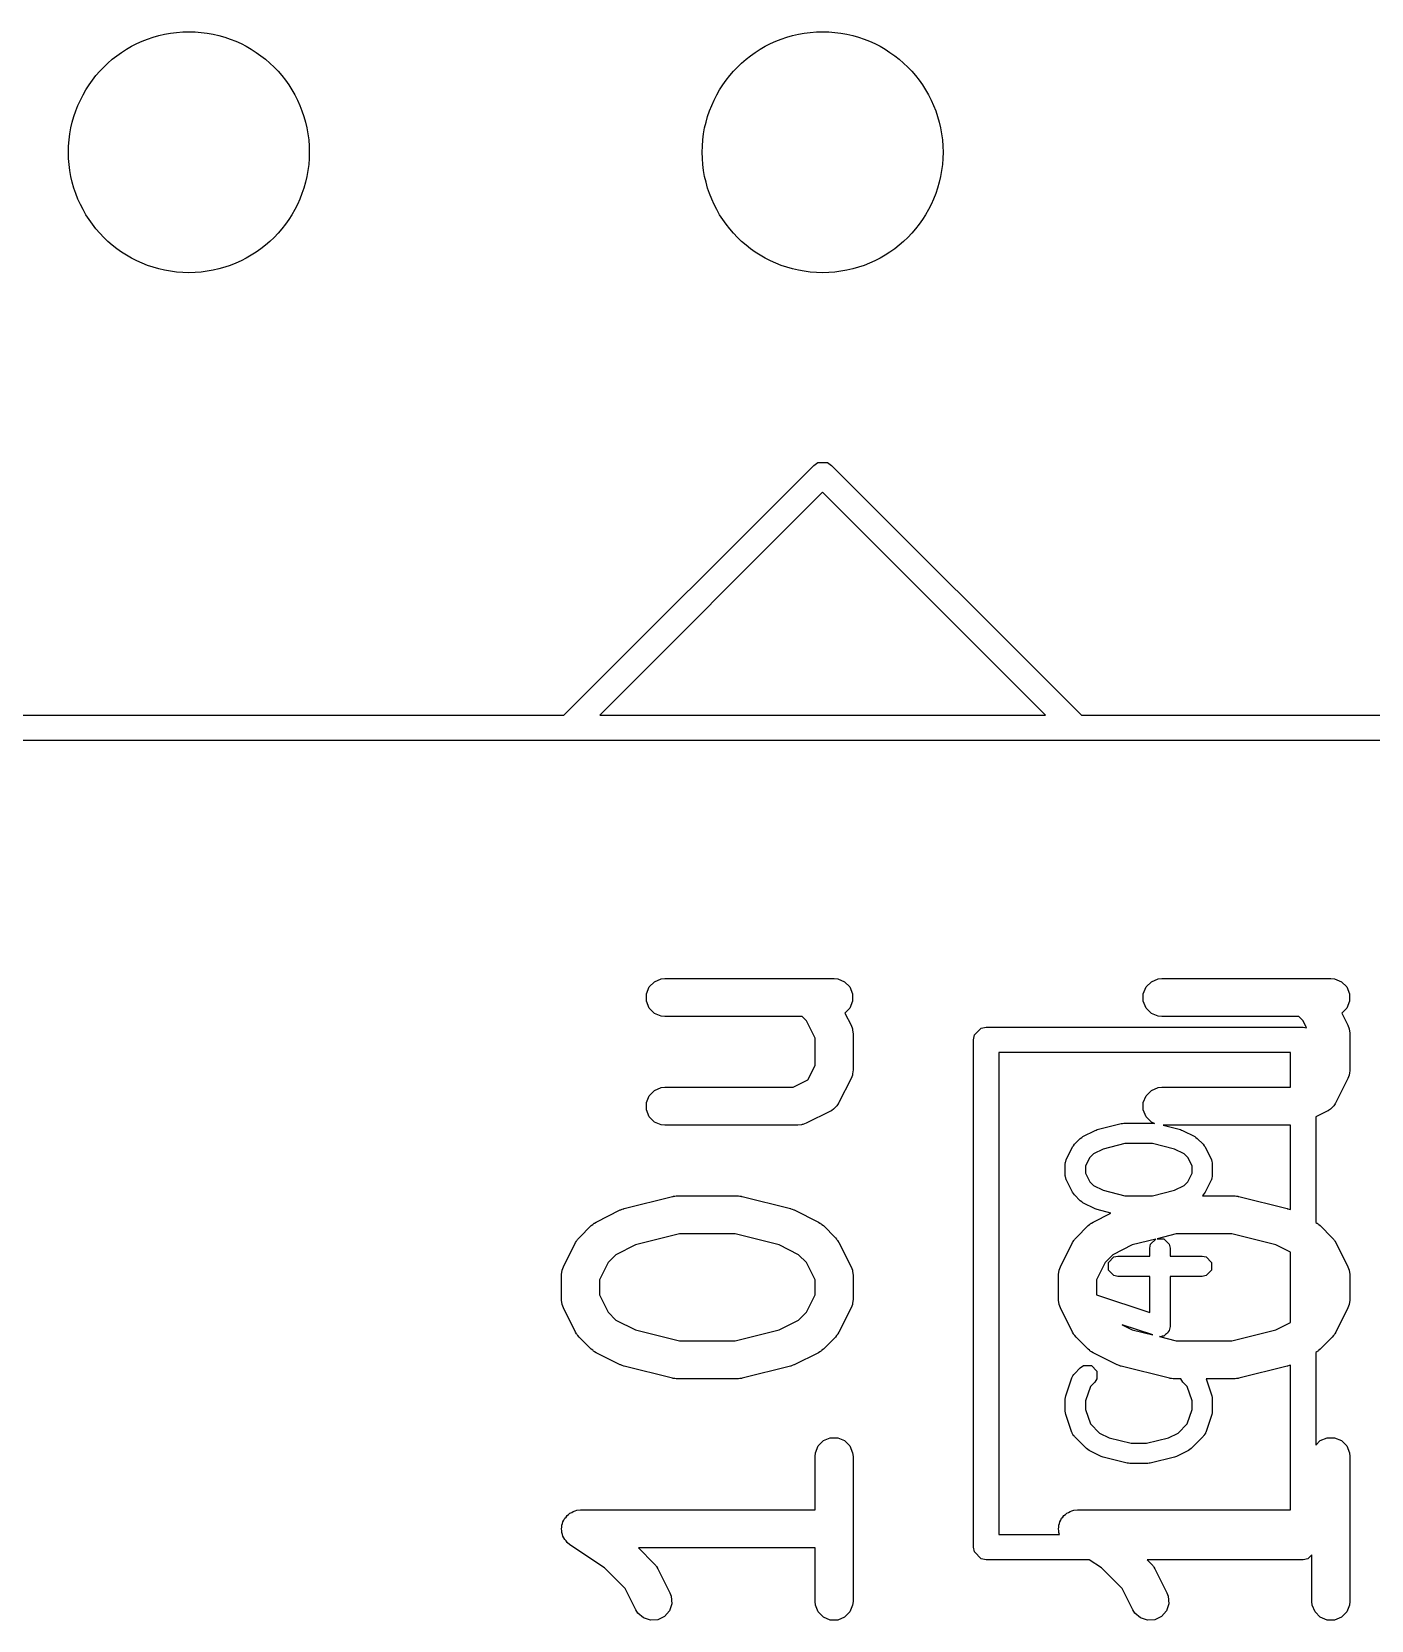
# Model space of a CAD drawing. Extents: x 0.58 to 7.69, y -5.21 to -0.56.
# Drawn here: x 1.9669 to 2.175, y -1.4779 to -1.2313 of the extents above; entities that cross this region are included whole.
import ezdxf

# ---------------------------------------------------------------- set-up
doc = ezdxf.new("R2010")
doc.units = 0
doc.header["$MEASUREMENT"] = 0
doc.layers.add('BLACK', color=7, linetype='CONTINUOUS')

msp = doc.modelspace()

# ---------------------------------------------------------------- linework, layer by layer
at = {"layer": 'BLACK', "linetype": 'CONTINUOUS'}
for p, q in [((2.04958, -1.3374), (2.08837, -1.29861)), ((2.08837, -1.29861), (2.08901, -1.29818)), ((2.08901, -1.29818), (2.09052, -1.29818)), ((2.09052, -1.29818), (2.09052, -1.29818)), ((2.09052, -1.29818), (2.09116, -1.29861)), ((2.09116, -1.29861), (2.12995, -1.3374)), ((2.08976, -1.30278), (2.05515, -1.3374)), ((2.12438, -1.3374), (2.08976, -1.30278)), ((1.69606, -1.3374), (2.04958, -1.3374)), ((2.05515, -1.3374), (2.12438, -1.3374)), ((2.12995, -1.3374), (2.20787, -1.3374)), ((2.20984, -1.34134), (1.69409, -1.34134)), ((2.06364, -1.37878), (2.06471, -1.37834)), ((2.06471, -1.37834), (2.06528, -1.37828)), ((2.06528, -1.37828), (2.09153, -1.37828)), ((2.09153, -1.37828), (2.0921, -1.37834)), ((2.0921, -1.37834), (2.09317, -1.37878)), ((2.14081, -1.37878), (2.14187, -1.37834)), ((2.14187, -1.37834), (2.14245, -1.37828)), ((2.14245, -1.37828), (2.16869, -1.37828)), ((2.16869, -1.37828), (2.16927, -1.37834)), ((2.16927, -1.37834), (2.17033, -1.37878)), ((2.06239, -1.38066), (2.06283, -1.37959)), ((2.06239, -1.38181), (2.06239, -1.38066)), ((2.06283, -1.37959), (2.06364, -1.37878)), ((2.09317, -1.37878), (2.09398, -1.37959)), ((2.09398, -1.37959), (2.09442, -1.38066)), ((2.09442, -1.38066), (2.09442, -1.38181)), ((2.13955, -1.38066), (2.13999, -1.37959)), ((2.13955, -1.38181), (2.13955, -1.38066)), ((2.13999, -1.37959), (2.14081, -1.37878)), ((2.17033, -1.37878), (2.17115, -1.37959)), ((2.17115, -1.37959), (2.17159, -1.38066)), ((2.17159, -1.38066), (2.17159, -1.38181)), ((2.06283, -1.38287), (2.06239, -1.38181)), ((2.06364, -1.38369), (2.06283, -1.38287)), ((2.09398, -1.38287), (2.09322, -1.38364)), ((2.09442, -1.38181), (2.09398, -1.38287)), ((2.13999, -1.38287), (2.13955, -1.38181)), ((2.14081, -1.38369), (2.13999, -1.38287)), ((2.17115, -1.38287), (2.17038, -1.38364)), ((2.17159, -1.38181), (2.17115, -1.38287)), ((2.06471, -1.38413), (2.06364, -1.38369)), ((2.06528, -1.38419), (2.06471, -1.38413)), ((2.08656, -1.38419), (2.06528, -1.38419)), ((2.08723, -1.38486), (2.08656, -1.38419)), ((2.08858, -1.38755), (2.08723, -1.38486)), ((2.09322, -1.38364), (2.09417, -1.38554)), ((2.09417, -1.38554), (2.09438, -1.38608)), ((2.1144, -1.38598), (2.11516, -1.38583)), ((2.11516, -1.38583), (2.16437, -1.38583)), ((2.14187, -1.38413), (2.14081, -1.38369)), ((2.14245, -1.38419), (2.14187, -1.38413)), ((2.16372, -1.38419), (2.14245, -1.38419)), ((2.16439, -1.38486), (2.16372, -1.38419)), ((2.16437, -1.38583), (2.16493, -1.38594)), ((2.16493, -1.38594), (2.16439, -1.38486)), ((2.17038, -1.38364), (2.17133, -1.38554)), ((2.17133, -1.38554), (2.17154, -1.38608)), ((2.08858, -1.39179), (2.08858, -1.38755)), ((2.09438, -1.38608), (2.09438, -1.38618)), ((2.09438, -1.38618), (2.09442, -1.38628)), ((2.09442, -1.38628), (2.09448, -1.38686)), ((2.09448, -1.38686), (2.09448, -1.39248)), ((2.11319, -1.3878), (2.11334, -1.38704)), ((2.11319, -1.46654), (2.11319, -1.3878)), ((2.11334, -1.38704), (2.1144, -1.38598)), ((2.17154, -1.38608), (2.17155, -1.38618)), ((2.17155, -1.38618), (2.17159, -1.38628)), ((2.17159, -1.38628), (2.17165, -1.38686)), ((2.17165, -1.38686), (2.17165, -1.39248)), ((2.11713, -1.38976), (2.11713, -1.46457)), ((2.1624, -1.38976), (2.11713, -1.38976)), ((2.1624, -1.39514), (2.1624, -1.38976)), ((2.08745, -1.39403), (2.08858, -1.39179)), ((2.09438, -1.39326), (2.09417, -1.3938)), ((2.09442, -1.39306), (2.09438, -1.39316)), ((2.09438, -1.39316), (2.09438, -1.39326)), ((2.09448, -1.39248), (2.09442, -1.39306)), ((2.17154, -1.39326), (2.17133, -1.3938)), ((2.17155, -1.39316), (2.17154, -1.39326)), ((2.17159, -1.39306), (2.17155, -1.39316)), ((2.17165, -1.39248), (2.17159, -1.39306)), ((2.06283, -1.39647), (2.06364, -1.39565)), ((2.06364, -1.39565), (2.06471, -1.39521)), ((2.06471, -1.39521), (2.06528, -1.39515)), ((2.06528, -1.39515), (2.08521, -1.39515)), ((2.08521, -1.39515), (2.08745, -1.39403)), ((2.09417, -1.3938), (2.09229, -1.39755)), ((2.13999, -1.39647), (2.14081, -1.39565)), ((2.14081, -1.39565), (2.14187, -1.39521)), ((2.14187, -1.39521), (2.14245, -1.39515)), ((2.14245, -1.39515), (2.16237, -1.39515)), ((2.16237, -1.39515), (2.1624, -1.39514)), ((2.17133, -1.3938), (2.16946, -1.39755)), ((2.06239, -1.39753), (2.06283, -1.39647)), ((2.06239, -1.39868), (2.06239, -1.39753)), ((2.09199, -1.39804), (2.09171, -1.39828)), ((2.09217, -1.39775), (2.09199, -1.39804)), ((2.09222, -1.39769), (2.09217, -1.39775)), ((2.09223, -1.39765), (2.09222, -1.39769)), ((2.09229, -1.39755), (2.09223, -1.39765)), ((2.13955, -1.39753), (2.13999, -1.39647)), ((2.13955, -1.39868), (2.13955, -1.39753)), ((2.16915, -1.39804), (2.16887, -1.39828)), ((2.16934, -1.39775), (2.16915, -1.39804)), ((2.16938, -1.39769), (2.16934, -1.39775)), ((2.1694, -1.39765), (2.16938, -1.39769)), ((2.16946, -1.39755), (2.1694, -1.39765)), ((2.06283, -1.39975), (2.06239, -1.39868)), ((2.06364, -1.40056), (2.06283, -1.39975)), ((2.06471, -1.401), (2.06364, -1.40056)), ((2.09097, -1.39887), (2.08722, -1.40075)), ((2.09107, -1.39881), (2.09097, -1.39887)), ((2.09112, -1.3988), (2.09107, -1.39881)), ((2.09117, -1.39875), (2.09112, -1.3988)), ((2.09146, -1.39856), (2.09117, -1.39875)), ((2.09171, -1.39828), (2.09146, -1.39856)), ((2.13999, -1.39975), (2.13955, -1.39868)), ((2.14081, -1.40056), (2.13999, -1.39975)), ((2.14131, -1.40077), (2.14081, -1.40056)), ((2.16814, -1.39887), (2.16634, -1.39977)), ((2.16634, -1.39977), (2.16634, -1.41613)), ((2.16824, -1.39881), (2.16814, -1.39887)), ((2.16828, -1.3988), (2.16824, -1.39881)), ((2.16834, -1.39875), (2.16828, -1.3988)), ((2.16863, -1.39856), (2.16834, -1.39875)), ((2.16887, -1.39828), (2.16863, -1.39856)), ((2.06528, -1.40106), (2.06471, -1.401)), ((2.0859, -1.40106), (2.06528, -1.40106)), ((2.08648, -1.401), (2.0859, -1.40106)), ((2.08658, -1.40096), (2.08648, -1.401)), ((2.08668, -1.40095), (2.08658, -1.40096)), ((2.08722, -1.40075), (2.08668, -1.40095)), ((2.12885, -1.40402), (2.12978, -1.40309)), ((2.12978, -1.40309), (2.12999, -1.40295)), ((2.12999, -1.40295), (2.13019, -1.40279)), ((2.13019, -1.40279), (2.13207, -1.40185)), ((2.13207, -1.40185), (2.13223, -1.40181)), ((2.13223, -1.40181), (2.13239, -1.40173)), ((2.13239, -1.40173), (2.13614, -1.4008)), ((2.13614, -1.4008), (2.13633, -1.40079)), ((2.13633, -1.40079), (2.13652, -1.40075)), ((2.13652, -1.40075), (2.14121, -1.40075)), ((2.14121, -1.40075), (2.14131, -1.40077)), ((2.14264, -1.40106), (2.14534, -1.40173)), ((2.1624, -1.40106), (2.14264, -1.40106)), ((2.14534, -1.40173), (2.1455, -1.40181)), ((2.1455, -1.40181), (2.14566, -1.40185)), ((2.14566, -1.40185), (2.14754, -1.40279)), ((2.14754, -1.40279), (2.14774, -1.40295)), ((2.14774, -1.40295), (2.14795, -1.40309)), ((2.14795, -1.40309), (2.14888, -1.40402)), ((2.1624, -1.41416), (2.1624, -1.40106)), ((2.12761, -1.40631), (2.12855, -1.40443)), ((2.12855, -1.40443), (2.12871, -1.40423)), ((2.12871, -1.40423), (2.12885, -1.40402)), ((2.13183, -1.40549), (2.13125, -1.40607)), ((2.13332, -1.40475), (2.13183, -1.40549)), ((2.13671, -1.4039), (2.13332, -1.40475)), ((2.14101, -1.4039), (2.13671, -1.4039)), ((2.14441, -1.40475), (2.14101, -1.4039)), ((2.1459, -1.40549), (2.14441, -1.40475)), ((2.14648, -1.40607), (2.1459, -1.40549)), ((2.14888, -1.40402), (2.14902, -1.40423)), ((2.14902, -1.40423), (2.14918, -1.40443)), ((2.14918, -1.40443), (2.15012, -1.40631)), ((2.12745, -1.4069), (2.12752, -1.40666)), ((2.12746, -1.40693), (2.12745, -1.4069)), ((2.12745, -1.40701), (2.12746, -1.40693)), ((2.12745, -1.40889), (2.12745, -1.40701)), ((2.12752, -1.40666), (2.12757, -1.40641)), ((2.12757, -1.40641), (2.12759, -1.40638)), ((2.12759, -1.40638), (2.12761, -1.40631)), ((2.13125, -1.40607), (2.1306, -1.40738)), ((2.1306, -1.40738), (2.1306, -1.40851)), ((2.14713, -1.40738), (2.14648, -1.40607)), ((2.14713, -1.40851), (2.14713, -1.40738)), ((2.15012, -1.40631), (2.15014, -1.40638)), ((2.15014, -1.40638), (2.15016, -1.40641)), ((2.15016, -1.40641), (2.15021, -1.40666)), ((2.15021, -1.40666), (2.15028, -1.4069)), ((2.15028, -1.4069), (2.15027, -1.40693)), ((2.15027, -1.40693), (2.15028, -1.40701)), ((2.15028, -1.40701), (2.15028, -1.40889)), ((2.12746, -1.40896), (2.12745, -1.40889)), ((2.12745, -1.409), (2.12746, -1.40896)), ((2.12752, -1.40924), (2.12745, -1.409)), ((2.12757, -1.40949), (2.12752, -1.40924)), ((2.12759, -1.40951), (2.12757, -1.40949)), ((2.12761, -1.40959), (2.12759, -1.40951)), ((2.12855, -1.41147), (2.12761, -1.40959)), ((2.1306, -1.40851), (2.13125, -1.40983)), ((2.13125, -1.40983), (2.13183, -1.4104)), ((2.13183, -1.4104), (2.13332, -1.41115)), ((2.14441, -1.41115), (2.1459, -1.4104)), ((2.1459, -1.4104), (2.14648, -1.40983)), ((2.14648, -1.40983), (2.14713, -1.40851)), ((2.15012, -1.40959), (2.14918, -1.41147)), ((2.15014, -1.40951), (2.15012, -1.40959)), ((2.15016, -1.40949), (2.15014, -1.40951)), ((2.15021, -1.40924), (2.15016, -1.40949)), ((2.15028, -1.409), (2.15021, -1.40924)), ((2.15028, -1.40889), (2.15027, -1.40896)), ((2.15027, -1.40896), (2.15028, -1.409)), ((2.05894, -1.41399), (2.06644, -1.41211)), ((2.06644, -1.41211), (2.06654, -1.4121)), ((2.06654, -1.4121), (2.06658, -1.41208)), ((2.06658, -1.41208), (2.0668, -1.41206)), ((2.0668, -1.41206), (2.06701, -1.41203)), ((2.06701, -1.41203), (2.06706, -1.41204)), ((2.06706, -1.41204), (2.06716, -1.41203)), ((2.06716, -1.41203), (2.07653, -1.41203)), ((2.07653, -1.41203), (2.07663, -1.41204)), ((2.07663, -1.41204), (2.07667, -1.41203)), ((2.07667, -1.41203), (2.07689, -1.41206)), ((2.07689, -1.41206), (2.07711, -1.41208)), ((2.07711, -1.41208), (2.07715, -1.4121)), ((2.07715, -1.4121), (2.07725, -1.41211)), ((2.07725, -1.41211), (2.08475, -1.41399)), ((2.12871, -1.41166), (2.12855, -1.41147)), ((2.12885, -1.41187), (2.12871, -1.41166)), ((2.12978, -1.41281), (2.12885, -1.41187)), ((2.12999, -1.41295), (2.12978, -1.41281)), ((2.13019, -1.41311), (2.12999, -1.41295)), ((2.13332, -1.41115), (2.13671, -1.412)), ((2.13671, -1.412), (2.14101, -1.412)), ((2.14101, -1.412), (2.14441, -1.41115)), ((2.14888, -1.41187), (2.14873, -1.41203)), ((2.14873, -1.41203), (2.1537, -1.41203)), ((2.14902, -1.41166), (2.14888, -1.41187)), ((2.14918, -1.41147), (2.14902, -1.41166)), ((2.1537, -1.41203), (2.1538, -1.41204)), ((2.1538, -1.41204), (2.15384, -1.41203)), ((2.15384, -1.41203), (2.15405, -1.41206)), ((2.15405, -1.41206), (2.15427, -1.41208)), ((2.15427, -1.41208), (2.15431, -1.4121)), ((2.15431, -1.4121), (2.15441, -1.41211)), ((2.15441, -1.41211), (2.16191, -1.41399)), ((2.05459, -1.41609), (2.05834, -1.41421)), ((2.05834, -1.41421), (2.05838, -1.4142)), ((2.05838, -1.4142), (2.0584, -1.41418)), ((2.0584, -1.41418), (2.05864, -1.4141)), ((2.05864, -1.4141), (2.05888, -1.41401)), ((2.05888, -1.41401), (2.0589, -1.414)), ((2.0589, -1.414), (2.05894, -1.41399)), ((2.08475, -1.41399), (2.08479, -1.414)), ((2.08479, -1.414), (2.08481, -1.41401)), ((2.08481, -1.41401), (2.08505, -1.4141)), ((2.08505, -1.4141), (2.08529, -1.41418)), ((2.08529, -1.41418), (2.08531, -1.4142)), ((2.08531, -1.4142), (2.08535, -1.41421)), ((2.08535, -1.41421), (2.0891, -1.41609)), ((2.13207, -1.41404), (2.13019, -1.41311)), ((2.13175, -1.41609), (2.13453, -1.4147)), ((2.13223, -1.41409), (2.13207, -1.41404)), ((2.13239, -1.41416), (2.13223, -1.41409)), ((2.13453, -1.4147), (2.13239, -1.41416)), ((2.16191, -1.41399), (2.16195, -1.414)), ((2.16195, -1.414), (2.16197, -1.41401)), ((2.16197, -1.41401), (2.16221, -1.4141)), ((2.16221, -1.4141), (2.1624, -1.41416)), ((2.05195, -1.41852), (2.05382, -1.41664)), ((2.05382, -1.41664), (2.05405, -1.41646)), ((2.05405, -1.41646), (2.0541, -1.4164)), ((2.0541, -1.4164), (2.05419, -1.41634)), ((2.05419, -1.41634), (2.05427, -1.41627)), ((2.05427, -1.41627), (2.05434, -1.41624)), ((2.05434, -1.41624), (2.05459, -1.41609)), ((2.06752, -1.41793), (2.06069, -1.41964)), ((2.07617, -1.41793), (2.06752, -1.41793)), ((2.083, -1.41964), (2.07617, -1.41793)), ((2.0891, -1.41609), (2.08935, -1.41624)), ((2.08935, -1.41624), (2.08942, -1.41627)), ((2.08942, -1.41627), (2.0895, -1.41634)), ((2.0895, -1.41634), (2.08959, -1.4164)), ((2.08959, -1.4164), (2.08964, -1.41646)), ((2.08964, -1.41646), (2.08987, -1.41664)), ((2.08987, -1.41664), (2.09174, -1.41852)), ((2.12911, -1.41852), (2.13099, -1.41664)), ((2.13099, -1.41664), (2.13121, -1.41646)), ((2.13121, -1.41646), (2.13126, -1.4164)), ((2.13126, -1.4164), (2.13135, -1.41634)), ((2.13135, -1.41634), (2.13143, -1.41627)), ((2.13143, -1.41627), (2.1315, -1.41624)), ((2.1315, -1.41624), (2.13175, -1.41609)), ((2.14469, -1.41793), (2.14169, -1.41868)), ((2.15333, -1.41793), (2.14469, -1.41793)), ((2.16016, -1.41964), (2.15333, -1.41793)), ((2.16634, -1.41613), (2.16651, -1.41624)), ((2.16651, -1.41624), (2.16658, -1.41627)), ((2.16658, -1.41627), (2.16667, -1.41634)), ((2.16667, -1.41634), (2.16675, -1.4164)), ((2.16675, -1.4164), (2.16681, -1.41646)), ((2.16681, -1.41646), (2.16703, -1.41664)), ((2.16703, -1.41664), (2.16891, -1.41852)), ((2.04952, -1.42303), (2.05139, -1.41928)), ((2.05139, -1.41928), (2.05155, -1.41904)), ((2.05155, -1.41904), (2.05158, -1.41896)), ((2.05158, -1.41896), (2.05164, -1.41888)), ((2.05164, -1.41888), (2.0517, -1.41879)), ((2.0517, -1.41879), (2.05176, -1.41874)), ((2.05176, -1.41874), (2.05195, -1.41852)), ((2.06069, -1.41964), (2.05766, -1.42116)), ((2.08603, -1.42116), (2.083, -1.41964)), ((2.09174, -1.41852), (2.09193, -1.41874)), ((2.09193, -1.41874), (2.09199, -1.41879)), ((2.09199, -1.41879), (2.09204, -1.41888)), ((2.09204, -1.41888), (2.09211, -1.41896)), ((2.09211, -1.41896), (2.09214, -1.41904)), ((2.09214, -1.41904), (2.09229, -1.41928)), ((2.09229, -1.41928), (2.09417, -1.42303)), ((2.12668, -1.42303), (2.12856, -1.41928)), ((2.12856, -1.41928), (2.12871, -1.41904)), ((2.12871, -1.41904), (2.12874, -1.41896)), ((2.12874, -1.41896), (2.12881, -1.41888)), ((2.12881, -1.41888), (2.12887, -1.41879)), ((2.12887, -1.41879), (2.12892, -1.41874)), ((2.12892, -1.41874), (2.12911, -1.41852)), ((2.13785, -1.41964), (2.13482, -1.42116)), ((2.14149, -1.41873), (2.13785, -1.41964)), ((2.14057, -1.42013), (2.14069, -1.41953)), ((2.14057, -1.42137), (2.14057, -1.42013)), ((2.14069, -1.41953), (2.14149, -1.41873)), ((2.14169, -1.41868), (2.14275, -1.41868)), ((2.14275, -1.41868), (2.1436, -1.41953)), ((2.1436, -1.41953), (2.14372, -1.42013)), ((2.14372, -1.42013), (2.14372, -1.42137)), ((2.1624, -1.42076), (2.16016, -1.41964)), ((2.16891, -1.41852), (2.16909, -1.41874)), ((2.16909, -1.41874), (2.16915, -1.41879)), ((2.16915, -1.41879), (2.16921, -1.41888)), ((2.16921, -1.41888), (2.16927, -1.41896)), ((2.16927, -1.41896), (2.1693, -1.41904)), ((2.1693, -1.41904), (2.16946, -1.41928)), ((2.16946, -1.41928), (2.17133, -1.42303)), ((2.05646, -1.42235), (2.05511, -1.42505)), ((2.05766, -1.42116), (2.05646, -1.42235)), ((2.08723, -1.42235), (2.08603, -1.42116)), ((2.08858, -1.42505), (2.08723, -1.42235)), ((2.13363, -1.42235), (2.13228, -1.42505)), ((2.13482, -1.42116), (2.13363, -1.42235)), ((2.13413, -1.42234), (2.13498, -1.42149)), ((2.13413, -1.42355), (2.13413, -1.42234)), ((2.13498, -1.42149), (2.13558, -1.42137)), ((2.13558, -1.42137), (2.14057, -1.42137)), ((2.14372, -1.42137), (2.14871, -1.42137)), ((2.14871, -1.42137), (2.14931, -1.42149)), ((2.14931, -1.42149), (2.15016, -1.42234)), ((2.15016, -1.42234), (2.15016, -1.42355)), ((2.1624, -1.4317), (2.1624, -1.42076)), ((2.04921, -1.42435), (2.04926, -1.42378)), ((2.04921, -1.4281), (2.04921, -1.42435)), ((2.04926, -1.42378), (2.0493, -1.42368)), ((2.0493, -1.42368), (2.04931, -1.42357)), ((2.04931, -1.42357), (2.04952, -1.42303)), ((2.05511, -1.42505), (2.05511, -1.42741)), ((2.08858, -1.42741), (2.08858, -1.42505)), ((2.09417, -1.42303), (2.09438, -1.42357)), ((2.09438, -1.42357), (2.09438, -1.42368)), ((2.09438, -1.42368), (2.09442, -1.42378)), ((2.09442, -1.42378), (2.09448, -1.42435)), ((2.09448, -1.42435), (2.09448, -1.4281)), ((2.12637, -1.42435), (2.12643, -1.42378)), ((2.12637, -1.4281), (2.12637, -1.42435)), ((2.12643, -1.42378), (2.12647, -1.42368)), ((2.12647, -1.42368), (2.12648, -1.42357)), ((2.12648, -1.42357), (2.12668, -1.42303)), ((2.13228, -1.42505), (2.13228, -1.42737)), ((2.13498, -1.4244), (2.13413, -1.42355)), ((2.13558, -1.42452), (2.13498, -1.4244)), ((2.14057, -1.42452), (2.13558, -1.42452)), ((2.14057, -1.43014), (2.14057, -1.42452)), ((2.14871, -1.42452), (2.14372, -1.42452)), ((2.14372, -1.42452), (2.14372, -1.43232)), ((2.14931, -1.4244), (2.14871, -1.42452)), ((2.15016, -1.42355), (2.14931, -1.4244)), ((2.17133, -1.42303), (2.17154, -1.42357)), ((2.17154, -1.42357), (2.17155, -1.42368)), ((2.17155, -1.42368), (2.17159, -1.42378)), ((2.17159, -1.42378), (2.17165, -1.42435)), ((2.17165, -1.42435), (2.17165, -1.4281)), ((2.05511, -1.42741), (2.05646, -1.4301)), ((2.08723, -1.4301), (2.08858, -1.42741)), ((2.13228, -1.42737), (2.14057, -1.43014)), ((2.04926, -1.42868), (2.04921, -1.4281)), ((2.0493, -1.42878), (2.04926, -1.42868)), ((2.04931, -1.42888), (2.0493, -1.42878)), ((2.04952, -1.42942), (2.04931, -1.42888)), ((2.05139, -1.43317), (2.04952, -1.42942)), ((2.05646, -1.4301), (2.05766, -1.4313)), ((2.08603, -1.4313), (2.08723, -1.4301)), ((2.09417, -1.42942), (2.09229, -1.43317)), ((2.09438, -1.42888), (2.09417, -1.42942)), ((2.09442, -1.42868), (2.09438, -1.42878)), ((2.09438, -1.42878), (2.09438, -1.42888)), ((2.09448, -1.4281), (2.09442, -1.42868)), ((2.12643, -1.42868), (2.12637, -1.4281)), ((2.12647, -1.42878), (2.12643, -1.42868)), ((2.12648, -1.42888), (2.12647, -1.42878)), ((2.12668, -1.42942), (2.12648, -1.42888)), ((2.12856, -1.43317), (2.12668, -1.42942)), ((2.17133, -1.42942), (2.16946, -1.43317)), ((2.17154, -1.42888), (2.17133, -1.42942)), ((2.17155, -1.42878), (2.17154, -1.42888)), ((2.17159, -1.42868), (2.17155, -1.42878)), ((2.17165, -1.4281), (2.17159, -1.42868)), ((2.05766, -1.4313), (2.06069, -1.43282)), ((2.083, -1.43282), (2.08603, -1.4313)), ((2.14104, -1.43361), (2.13626, -1.43202)), ((2.13626, -1.43202), (2.13785, -1.43282)), ((2.14372, -1.43232), (2.1436, -1.43292)), ((2.16016, -1.43282), (2.1624, -1.4317)), ((2.05155, -1.43342), (2.05139, -1.43317)), ((2.05158, -1.43349), (2.05155, -1.43342)), ((2.05164, -1.43357), (2.05158, -1.43349)), ((2.0517, -1.43366), (2.05164, -1.43357)), ((2.05176, -1.43371), (2.0517, -1.43366)), ((2.05195, -1.43394), (2.05176, -1.43371)), ((2.05382, -1.43581), (2.05195, -1.43394)), ((2.06069, -1.43282), (2.06752, -1.43452)), ((2.06752, -1.43452), (2.07617, -1.43452)), ((2.07617, -1.43452), (2.083, -1.43282)), ((2.09174, -1.43394), (2.08987, -1.43581)), ((2.09193, -1.43371), (2.09174, -1.43394)), ((2.09199, -1.43366), (2.09193, -1.43371)), ((2.09204, -1.43357), (2.09199, -1.43366)), ((2.09211, -1.43349), (2.09204, -1.43357)), ((2.09214, -1.43342), (2.09211, -1.43349)), ((2.09229, -1.43317), (2.09214, -1.43342)), ((2.12871, -1.43342), (2.12856, -1.43317)), ((2.12874, -1.43349), (2.12871, -1.43342)), ((2.12881, -1.43357), (2.12874, -1.43349)), ((2.12887, -1.43366), (2.12881, -1.43357)), ((2.12892, -1.43371), (2.12887, -1.43366)), ((2.12911, -1.43394), (2.12892, -1.43371)), ((2.13099, -1.43581), (2.12911, -1.43394)), ((2.13785, -1.43282), (2.14104, -1.43361)), ((2.14226, -1.43389), (2.14206, -1.43387)), ((2.14206, -1.43387), (2.14469, -1.43452)), ((2.14249, -1.43378), (2.14226, -1.43389)), ((2.14275, -1.43378), (2.14249, -1.43378)), ((2.14301, -1.43352), (2.14275, -1.43378)), ((2.14333, -1.43335), (2.14301, -1.43352)), ((2.14342, -1.43311), (2.14333, -1.43335)), ((2.1436, -1.43292), (2.14342, -1.43311)), ((2.14469, -1.43452), (2.15333, -1.43452)), ((2.15333, -1.43452), (2.16016, -1.43282)), ((2.16891, -1.43394), (2.16703, -1.43581)), ((2.16909, -1.43371), (2.16891, -1.43394)), ((2.16915, -1.43366), (2.16909, -1.43371)), ((2.16921, -1.43357), (2.16915, -1.43366)), ((2.16927, -1.43349), (2.16921, -1.43357)), ((2.1693, -1.43342), (2.16927, -1.43349)), ((2.16946, -1.43317), (2.1693, -1.43342)), ((2.05405, -1.436), (2.05382, -1.43581)), ((2.0541, -1.43606), (2.05405, -1.436)), ((2.05419, -1.43612), (2.0541, -1.43606)), ((2.05427, -1.43618), (2.05419, -1.43612)), ((2.05434, -1.43621), (2.05427, -1.43618)), ((2.05459, -1.43637), (2.05434, -1.43621)), ((2.05834, -1.43824), (2.05459, -1.43637)), ((2.0891, -1.43637), (2.08535, -1.43824)), ((2.08935, -1.43621), (2.0891, -1.43637)), ((2.08942, -1.43618), (2.08935, -1.43621)), ((2.0895, -1.43612), (2.08942, -1.43618)), ((2.08959, -1.43606), (2.0895, -1.43612)), ((2.08964, -1.436), (2.08959, -1.43606)), ((2.08987, -1.43581), (2.08964, -1.436)), ((2.13121, -1.436), (2.13099, -1.43581)), ((2.13126, -1.43606), (2.13121, -1.436)), ((2.13135, -1.43612), (2.13126, -1.43606)), ((2.13143, -1.43618), (2.13135, -1.43612)), ((2.1315, -1.43621), (2.13143, -1.43618)), ((2.13175, -1.43637), (2.1315, -1.43621)), ((2.1355, -1.43824), (2.13175, -1.43637)), ((2.16651, -1.43621), (2.16634, -1.43632)), ((2.16634, -1.43632), (2.16634, -1.45073)), ((2.16658, -1.43618), (2.16651, -1.43621)), ((2.16667, -1.43612), (2.16658, -1.43618)), ((2.16675, -1.43606), (2.16667, -1.43612)), ((2.16681, -1.436), (2.16675, -1.43606)), ((2.16703, -1.43581), (2.16681, -1.436)), ((2.05838, -1.43826), (2.05834, -1.43824)), ((2.0584, -1.43827), (2.05838, -1.43826)), ((2.05864, -1.43836), (2.0584, -1.43827)), ((2.05888, -1.43845), (2.05864, -1.43836)), ((2.0589, -1.43845), (2.05888, -1.43845)), ((2.05894, -1.43847), (2.0589, -1.43845)), ((2.06644, -1.44034), (2.05894, -1.43847)), ((2.08475, -1.43847), (2.07725, -1.44034)), ((2.08479, -1.43845), (2.08475, -1.43847)), ((2.08481, -1.43845), (2.08479, -1.43845)), ((2.08505, -1.43836), (2.08481, -1.43845)), ((2.08529, -1.43827), (2.08505, -1.43836)), ((2.08531, -1.43826), (2.08529, -1.43827)), ((2.08535, -1.43824), (2.08531, -1.43826)), ((2.1285, -1.44015), (2.12864, -1.43994)), ((2.1285, -1.44019), (2.1285, -1.44015)), ((2.12864, -1.43994), (2.12877, -1.43973)), ((2.12877, -1.43973), (2.1288, -1.43971)), ((2.1288, -1.43971), (2.12885, -1.43964)), ((2.12885, -1.43964), (2.12978, -1.43871)), ((2.12978, -1.43871), (2.13029, -1.43837)), ((2.13029, -1.43837), (2.1315, -1.43837)), ((2.1315, -1.43837), (2.13235, -1.43922)), ((2.13235, -1.43922), (2.13235, -1.44042)), ((2.13554, -1.43826), (2.1355, -1.43824)), ((2.13556, -1.43827), (2.13554, -1.43826)), ((2.1358, -1.43836), (2.13556, -1.43827)), ((2.13604, -1.43845), (2.1358, -1.43836)), ((2.13606, -1.43845), (2.13604, -1.43845)), ((2.13611, -1.43847), (2.13606, -1.43845)), ((2.14361, -1.44034), (2.13611, -1.43847)), ((2.16191, -1.43847), (2.15441, -1.44034)), ((2.16195, -1.43845), (2.16191, -1.43847)), ((2.16197, -1.43845), (2.16195, -1.43845)), ((2.16221, -1.43836), (2.16197, -1.43845)), ((2.1624, -1.43829), (2.16221, -1.43836)), ((2.1624, -1.46077), (2.1624, -1.43829)), ((2.06654, -1.44036), (2.06644, -1.44034)), ((2.06658, -1.44037), (2.06654, -1.44036)), ((2.0668, -1.44039), (2.06658, -1.44037)), ((2.06701, -1.44043), (2.0668, -1.44039)), ((2.06706, -1.44042), (2.06701, -1.44043)), ((2.06716, -1.44043), (2.06706, -1.44042)), ((2.07653, -1.44043), (2.06716, -1.44043)), ((2.07663, -1.44042), (2.07653, -1.44043)), ((2.07667, -1.44043), (2.07663, -1.44042)), ((2.07689, -1.44039), (2.07667, -1.44043)), ((2.07711, -1.44037), (2.07689, -1.44039)), ((2.07715, -1.44036), (2.07711, -1.44037)), ((2.07725, -1.44034), (2.07715, -1.44036)), ((2.12753, -1.44307), (2.12847, -1.44026)), ((2.12847, -1.44026), (2.1285, -1.44019)), ((2.13134, -1.44161), (2.1306, -1.44383)), ((2.13201, -1.44093), (2.13134, -1.44161)), ((2.13235, -1.44042), (2.13201, -1.44093)), ((2.14371, -1.44036), (2.14361, -1.44034)), ((2.14375, -1.44037), (2.14371, -1.44036)), ((2.14396, -1.44039), (2.14375, -1.44037)), ((2.14418, -1.44043), (2.14396, -1.44039)), ((2.14422, -1.44042), (2.14418, -1.44043)), ((2.14432, -1.44043), (2.14422, -1.44042)), ((2.14538, -1.44043), (2.14432, -1.44043)), ((2.14572, -1.44093), (2.14538, -1.44043)), ((2.14639, -1.44161), (2.14572, -1.44093)), ((2.14713, -1.44383), (2.14639, -1.44161)), ((2.1537, -1.44043), (2.14932, -1.44043)), ((2.14932, -1.44043), (2.1502, -1.44307)), ((2.1538, -1.44042), (2.1537, -1.44043)), ((2.15384, -1.44043), (2.1538, -1.44042)), ((2.15405, -1.44039), (2.15384, -1.44043)), ((2.15427, -1.44037), (2.15405, -1.44039)), ((2.15431, -1.44036), (2.15427, -1.44037)), ((2.15441, -1.44034), (2.15431, -1.44036)), ((2.12745, -1.44357), (2.1275, -1.44332)), ((2.12745, -1.44544), (2.12745, -1.44357)), ((2.1275, -1.44332), (2.12753, -1.44307)), ((2.1306, -1.44383), (2.1306, -1.44519)), ((2.14713, -1.44519), (2.14713, -1.44383)), ((2.1502, -1.44307), (2.15023, -1.44332)), ((2.15023, -1.44332), (2.15028, -1.44357)), ((2.15028, -1.44357), (2.15028, -1.44544)), ((2.1275, -1.44569), (2.12745, -1.44544)), ((2.12753, -1.44594), (2.1275, -1.44569)), ((2.12847, -1.44875), (2.12753, -1.44594)), ((2.1306, -1.44519), (2.13134, -1.44741)), ((2.13134, -1.44741), (2.13277, -1.44884)), ((2.14496, -1.44884), (2.14639, -1.44741)), ((2.14639, -1.44741), (2.14713, -1.44519)), ((2.1502, -1.44594), (2.14926, -1.44875)), ((2.15023, -1.44569), (2.1502, -1.44594)), ((2.15028, -1.44544), (2.15023, -1.44569)), ((2.08907, -1.45083), (2.08989, -1.45002)), ((2.08989, -1.45002), (2.09095, -1.44958)), ((2.09095, -1.44958), (2.0921, -1.44958)), ((2.0921, -1.44958), (2.09317, -1.45002)), ((2.09317, -1.45002), (2.09398, -1.45083)), ((2.1285, -1.44882), (2.12847, -1.44875)), ((2.1285, -1.44886), (2.1285, -1.44882)), ((2.12864, -1.44907), (2.1285, -1.44886)), ((2.12877, -1.44929), (2.12864, -1.44907)), ((2.1288, -1.4493), (2.12877, -1.44929)), ((2.12885, -1.44937), (2.1288, -1.4493)), ((2.13072, -1.45124), (2.12885, -1.44937)), ((2.13277, -1.44884), (2.13426, -1.44958)), ((2.13426, -1.44958), (2.13765, -1.45043)), ((2.14008, -1.45043), (2.14347, -1.44958)), ((2.14347, -1.44958), (2.14496, -1.44884)), ((2.14888, -1.44937), (2.14701, -1.45124)), ((2.14893, -1.4493), (2.14888, -1.44937)), ((2.14896, -1.44929), (2.14893, -1.4493)), ((2.14908, -1.44907), (2.14896, -1.44929)), ((2.14922, -1.44886), (2.14908, -1.44907)), ((2.14926, -1.44875), (2.14922, -1.44882)), ((2.14922, -1.44882), (2.14922, -1.44886)), ((2.16634, -1.45073), (2.16705, -1.45002)), ((2.16705, -1.45002), (2.16812, -1.44958)), ((2.16812, -1.44958), (2.16927, -1.44958)), ((2.16927, -1.44958), (2.17033, -1.45002)), ((2.17033, -1.45002), (2.17115, -1.45083)), ((2.08858, -1.45247), (2.08863, -1.4519)), ((2.08858, -1.46077), (2.08858, -1.45247)), ((2.08863, -1.4519), (2.08907, -1.45083)), ((2.09398, -1.45083), (2.09442, -1.4519)), ((2.09442, -1.4519), (2.09448, -1.45247)), ((2.09448, -1.45247), (2.09448, -1.47497)), ((2.13093, -1.45138), (2.13072, -1.45124)), ((2.13113, -1.45154), (2.13093, -1.45138)), ((2.133, -1.45248), (2.13113, -1.45154)), ((2.13317, -1.45252), (2.133, -1.45248)), ((2.13765, -1.45043), (2.14008, -1.45043)), ((2.14472, -1.45248), (2.14456, -1.45252)), ((2.1466, -1.45154), (2.14472, -1.45248)), ((2.1468, -1.45138), (2.1466, -1.45154)), ((2.14701, -1.45124), (2.1468, -1.45138)), ((2.17115, -1.45083), (2.17159, -1.4519)), ((2.17159, -1.4519), (2.17165, -1.45247)), ((2.17165, -1.45247), (2.17165, -1.47497)), ((2.13333, -1.4526), (2.13317, -1.45252)), ((2.13708, -1.45353), (2.13333, -1.4526)), ((2.13727, -1.45354), (2.13708, -1.45353)), ((2.13746, -1.45358), (2.13727, -1.45354)), ((2.14027, -1.45358), (2.13746, -1.45358)), ((2.14046, -1.45354), (2.14027, -1.45358)), ((2.14065, -1.45353), (2.14046, -1.45354)), ((2.1444, -1.4526), (2.14065, -1.45353)), ((2.14456, -1.45252), (2.1444, -1.4526)), ((2.04959, -1.46235), (2.0497, -1.46208)), ((2.0497, -1.46208), (2.04991, -1.46188)), ((2.04991, -1.46188), (2.05007, -1.46164)), ((2.05007, -1.46164), (2.05031, -1.46147)), ((2.05031, -1.46147), (2.05052, -1.46127)), ((2.05052, -1.46127), (2.05079, -1.46116)), ((2.05079, -1.46116), (2.05103, -1.461)), ((2.05103, -1.461), (2.05131, -1.46094)), ((2.05131, -1.46094), (2.05158, -1.46083)), ((2.05158, -1.46083), (2.05215, -1.46077)), ((2.05215, -1.46077), (2.05216, -1.46077)), ((2.05216, -1.46077), (2.05216, -1.46077)), ((2.05216, -1.46077), (2.05216, -1.46077)), ((2.05216, -1.46077), (2.08858, -1.46077)), ((2.12676, -1.46235), (2.12687, -1.46208)), ((2.12687, -1.46208), (2.12707, -1.46188)), ((2.12707, -1.46188), (2.12723, -1.46164)), ((2.12723, -1.46164), (2.12748, -1.46147)), ((2.12748, -1.46147), (2.12768, -1.46127)), ((2.12768, -1.46127), (2.12795, -1.46116)), ((2.12795, -1.46116), (2.12819, -1.461)), ((2.12819, -1.461), (2.12848, -1.46094)), ((2.12848, -1.46094), (2.12875, -1.46083)), ((2.12875, -1.46083), (2.12932, -1.46077)), ((2.12932, -1.46077), (2.12932, -1.46077)), ((2.12932, -1.46077), (2.12932, -1.46077)), ((2.12932, -1.46077), (2.12932, -1.46077)), ((2.12932, -1.46077), (2.1624, -1.46077)), ((2.04921, -1.46373), (2.04926, -1.46344)), ((2.04926, -1.46401), (2.04921, -1.46373)), ((2.04926, -1.46315), (2.04937, -1.46288)), ((2.04926, -1.46344), (2.04926, -1.46315)), ((2.04926, -1.4643), (2.04926, -1.46401)), ((2.04937, -1.46457), (2.04926, -1.4643)), ((2.04937, -1.46288), (2.04943, -1.4626)), ((2.04943, -1.46486), (2.04937, -1.46457)), ((2.04943, -1.4626), (2.04959, -1.46235)), ((2.11713, -1.46457), (2.12654, -1.46457)), ((2.12637, -1.46373), (2.12643, -1.46344)), ((2.12643, -1.46401), (2.12637, -1.46373)), ((2.12643, -1.46315), (2.12654, -1.46288)), ((2.12643, -1.46344), (2.12643, -1.46315)), ((2.12643, -1.4643), (2.12643, -1.46401)), ((2.12654, -1.46457), (2.12643, -1.4643)), ((2.12654, -1.46288), (2.12659, -1.4626)), ((2.12659, -1.4626), (2.12676, -1.46235)), ((2.04959, -1.4651), (2.04943, -1.46486)), ((2.0497, -1.46536), (2.04959, -1.4651)), ((2.04991, -1.46557), (2.0497, -1.46536)), ((2.05007, -1.46581), (2.04991, -1.46557)), ((2.05052, -1.46618), (2.05007, -1.46581)), ((2.0559, -1.46977), (2.05052, -1.46618)), ((2.05052, -1.46618), (2.05052, -1.46618)), ((2.05052, -1.46618), (2.05052, -1.46618)), ((2.05052, -1.46618), (2.05052, -1.46618)), ((2.08858, -1.46668), (2.06116, -1.46668)), ((2.06116, -1.46668), (2.06362, -1.46913)), ((2.08858, -1.47497), (2.08858, -1.46668)), ((2.11334, -1.46729), (2.11319, -1.46654)), ((2.06362, -1.46913), (2.06381, -1.46936)), ((2.06381, -1.46936), (2.06386, -1.46941)), ((2.06386, -1.46941), (2.06392, -1.4695)), ((2.06392, -1.4695), (2.06399, -1.46958)), ((2.06399, -1.46958), (2.06402, -1.46965)), ((2.06402, -1.46965), (2.06417, -1.4699)), ((2.1144, -1.46835), (2.11334, -1.46729)), ((2.11516, -1.4685), (2.1144, -1.46835)), ((2.13117, -1.4685), (2.11516, -1.4685)), ((2.13307, -1.46977), (2.13117, -1.4685)), ((2.16437, -1.4685), (2.14015, -1.4685)), ((2.14015, -1.4685), (2.14079, -1.46913)), ((2.14079, -1.46913), (2.14097, -1.46936)), ((2.14097, -1.46936), (2.14103, -1.46941)), ((2.14103, -1.46941), (2.14109, -1.4695)), ((2.14109, -1.4695), (2.14115, -1.46958)), ((2.14115, -1.46958), (2.14118, -1.46965)), ((2.14118, -1.46965), (2.14134, -1.4699)), ((2.16512, -1.46835), (2.16437, -1.4685)), ((2.16574, -1.46774), (2.16512, -1.46835)), ((2.16574, -1.47497), (2.16574, -1.46774)), ((2.05911, -1.47297), (2.0559, -1.46977)), ((2.06417, -1.4699), (2.06605, -1.47365)), ((2.13627, -1.47297), (2.13307, -1.46977)), ((2.14134, -1.4699), (2.14321, -1.47365)), ((2.06077, -1.47629), (2.05911, -1.47297)), ((2.06605, -1.47365), (2.06625, -1.47419)), ((2.06625, -1.47419), (2.06634, -1.47534)), ((2.13793, -1.47629), (2.13627, -1.47297)), ((2.14321, -1.47365), (2.14342, -1.47419)), ((2.14342, -1.47419), (2.1435, -1.47534)), ((2.06107, -1.47678), (2.06077, -1.47629)), ((2.06194, -1.47754), (2.06107, -1.47678)), ((2.06597, -1.47643), (2.06522, -1.4773)), ((2.06634, -1.47534), (2.06597, -1.47643)), ((2.08863, -1.47555), (2.08858, -1.47497)), ((2.08907, -1.47661), (2.08863, -1.47555)), ((2.08989, -1.47743), (2.08907, -1.47661)), ((2.09398, -1.47661), (2.09317, -1.47743)), ((2.09442, -1.47555), (2.09398, -1.47661)), ((2.09448, -1.47497), (2.09442, -1.47555)), ((2.13824, -1.47678), (2.13793, -1.47629)), ((2.13911, -1.47754), (2.13824, -1.47678)), ((2.14314, -1.47643), (2.14238, -1.4773)), ((2.1435, -1.47534), (2.14314, -1.47643)), ((2.1658, -1.47555), (2.16574, -1.47497)), ((2.16624, -1.47661), (2.1658, -1.47555)), ((2.16705, -1.47743), (2.16624, -1.47661)), ((2.17115, -1.47661), (2.17033, -1.47743)), ((2.17159, -1.47555), (2.17115, -1.47661)), ((2.17165, -1.47497), (2.17159, -1.47555)), ((2.06304, -1.4779), (2.06194, -1.47754)), ((2.06419, -1.47782), (2.06304, -1.4779)), ((2.06522, -1.4773), (2.06419, -1.47782)), ((2.09095, -1.47787), (2.08989, -1.47743)), ((2.0921, -1.47787), (2.09095, -1.47787)), ((2.09317, -1.47743), (2.0921, -1.47787)), ((2.1402, -1.4779), (2.13911, -1.47754)), ((2.14135, -1.47782), (2.1402, -1.4779)), ((2.14238, -1.4773), (2.14135, -1.47782)), ((2.16812, -1.47787), (2.16705, -1.47743)), ((2.16927, -1.47787), (2.16812, -1.47787)), ((2.17033, -1.47743), (2.16927, -1.47787))]:
    msp.add_line(p, q, dxfattribs=at)
at = {"layer": 'BLACK'}
for centre in [(1.99134, -1.25), (2.08976, -1.25)]:
    msp.add_circle(centre, 0.0187, dxfattribs=at)

doc.saveas('drawing.dxf')
